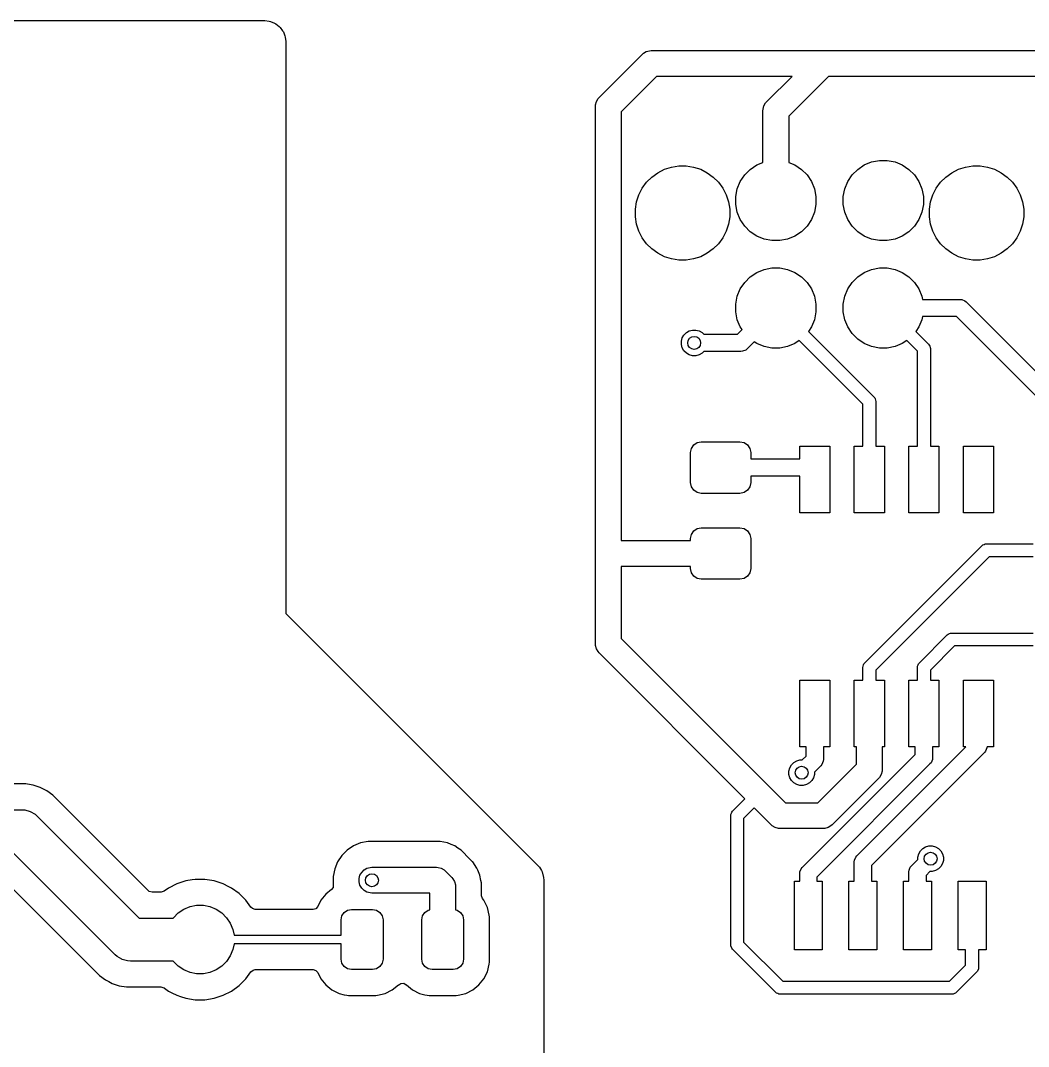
# Model space of a CAD drawing. Header units: inches. Extents: x 1.32 to 5.22, y -7.01 to -1.14.
# Drawn here: x 3.379 to 4.302, y -2.081 to -1.142 of the extents above; entities that cross this region are included whole.
import ezdxf

# ---------------------------------------------------------------- set-up
doc = ezdxf.new("R2010")
doc.units = ezdxf.units.IN
doc.header["$MEASUREMENT"] = 0
doc.layers.add('F.Cu', color=13, linetype='CONTINUOUS', true_color=0xc83434)

msp = doc.modelspace()

# ---------------------------------------------------------------- linework, layer by layer
at = {"layer": 'F.Cu', "linetype": 'CONTINUOUS'}
for p, q in [((2.44112, -1.14175), (3.60219, -1.14175)), ((3.60219, -1.14175), (3.60283, -1.14179)), ((3.60283, -1.14179), (3.60682, -1.14232)), ((3.60682, -1.14232), (3.60805, -1.14265)), ((3.60805, -1.14265), (3.61161, -1.14412)), ((3.61161, -1.14412), (3.61271, -1.14476)), ((3.61271, -1.14476), (3.61577, -1.14711)), ((3.61577, -1.14711), (3.61667, -1.14801)), ((3.61667, -1.14801), (3.61902, -1.15106)), ((3.61902, -1.15106), (3.61966, -1.15217)), ((3.61966, -1.15217), (3.62113, -1.15573)), ((3.62113, -1.15573), (3.62146, -1.15696)), ((3.62146, -1.15696), (3.62201, -1.1611)), ((3.62201, -1.1611), (3.62205, -1.16174)), ((3.62205, -1.16174), (3.62205, -1.68476)), ((3.90897, -1.21212), (3.94834, -1.17275)), ((3.94834, -1.17275), (3.9495, -1.17173)), ((3.9495, -1.17173), (3.95217, -1.17019)), ((3.95217, -1.17019), (3.95515, -1.16939)), ((3.95515, -1.16939), (3.95669, -1.16929)), ((3.95669, -1.16929), (4.11417, -1.16929)), ((4.11417, -1.16929), (4.38976, -1.16929)), ((3.96159, -1.19291), (3.92913, -1.22536)), ((4.08566, -1.19291), (3.96159, -1.19291)), ((4.06251, -1.21606), (4.08566, -1.19291)), ((4.11907, -1.19291), (4.08268, -1.2293)), ((4.38487, -1.19291), (4.11907, -1.19291)), ((3.90795, -1.21328), (3.90897, -1.21212)), ((3.90551, -1.22047), (3.90561, -1.21893)), ((3.90551, -1.63386), (3.90551, -1.22047)), ((3.90561, -1.21893), (3.90641, -1.21595)), ((3.90641, -1.21595), (3.90795, -1.21328)), ((4.05916, -1.22287), (4.05995, -1.21989)), ((4.05995, -1.21989), (4.0615, -1.21722)), ((4.0615, -1.21722), (4.06251, -1.21606)), ((3.92913, -1.22536), (3.92913, -1.61811)), ((4.05906, -1.22441), (4.05916, -1.22287)), ((4.05906, -1.27175), (4.05906, -1.22441)), ((4.08268, -1.2293), (4.08268, -1.27175)), ((3.96886, -1.27802), (3.97532, -1.27592)), ((3.97532, -1.27592), (3.98204, -1.27486)), ((3.98204, -1.27486), (3.98883, -1.27486)), ((3.98883, -1.27486), (3.99554, -1.27592)), ((3.99554, -1.27592), (4.00201, -1.27802)), ((4.04745, -1.27809), (4.05347, -1.27407)), ((4.05347, -1.27407), (4.05906, -1.27175)), ((4.08268, -1.27175), (4.08827, -1.27407)), ((4.08827, -1.27407), (4.09428, -1.27809)), ((4.14588, -1.27809), (4.15189, -1.27407)), ((4.15189, -1.27407), (4.15858, -1.2713)), ((4.15858, -1.2713), (4.16567, -1.26989)), ((4.16567, -1.26989), (4.17291, -1.26989)), ((4.17291, -1.26989), (4.18001, -1.2713)), ((4.18001, -1.2713), (4.18669, -1.27407)), ((4.18669, -1.27407), (4.19271, -1.27809)), ((4.23815, -1.27802), (4.24461, -1.27592)), ((4.24461, -1.27592), (4.25133, -1.27486)), ((4.25133, -1.27486), (4.25812, -1.27486)), ((4.25812, -1.27486), (4.26483, -1.27592)), ((4.26483, -1.27592), (4.2713, -1.27802)), ((3.9525, -1.28991), (3.95731, -1.2851)), ((3.95731, -1.2851), (3.96281, -1.28111)), ((3.96281, -1.28111), (3.96886, -1.27802)), ((4.00201, -1.27802), (4.00806, -1.28111)), ((4.00806, -1.28111), (4.01356, -1.2851)), ((4.01356, -1.2851), (4.01836, -1.28991)), ((4.03831, -1.28922), (4.04233, -1.2832)), ((4.04233, -1.2832), (4.04745, -1.27809)), ((4.09428, -1.27809), (4.0994, -1.2832)), ((4.0994, -1.2832), (4.10342, -1.28922)), ((4.13674, -1.28922), (4.14076, -1.2832)), ((4.14076, -1.2832), (4.14588, -1.27809)), ((4.19271, -1.27809), (4.19782, -1.2832)), ((4.19782, -1.2832), (4.20184, -1.28922)), ((4.22179, -1.28991), (4.2266, -1.2851)), ((4.2266, -1.2851), (4.2321, -1.28111)), ((4.2321, -1.28111), (4.23815, -1.27802)), ((4.2713, -1.27802), (4.27735, -1.28111)), ((4.27735, -1.28111), (4.28285, -1.2851)), ((4.28285, -1.2851), (4.28766, -1.28991)), ((3.94542, -1.30146), (3.94851, -1.29541)), ((3.94851, -1.29541), (3.9525, -1.28991)), ((4.01836, -1.28991), (4.02236, -1.29541)), ((4.02236, -1.29541), (4.02544, -1.30146)), ((4.03413, -1.303), (4.03555, -1.2959)), ((4.03555, -1.2959), (4.03831, -1.28922)), ((4.10342, -1.28922), (4.10619, -1.2959)), ((4.10619, -1.2959), (4.1076, -1.303)), ((4.13256, -1.303), (4.13397, -1.2959)), ((4.13397, -1.2959), (4.13674, -1.28922)), ((4.20184, -1.28922), (4.20461, -1.2959)), ((4.20461, -1.2959), (4.20602, -1.303)), ((4.21471, -1.30146), (4.2178, -1.29541)), ((4.2178, -1.29541), (4.22179, -1.28991)), ((4.28766, -1.28991), (4.29165, -1.29541)), ((4.29165, -1.29541), (4.29473, -1.30146)), ((3.94332, -1.30793), (3.94542, -1.30146)), ((4.02544, -1.30146), (4.02754, -1.30793)), ((4.03413, -1.31024), (4.03413, -1.303)), ((4.1076, -1.303), (4.1076, -1.31024)), ((4.13256, -1.31024), (4.13256, -1.303)), ((4.20602, -1.303), (4.20602, -1.31024)), ((4.21261, -1.30793), (4.21471, -1.30146)), ((4.29473, -1.30146), (4.29683, -1.30793)), ((3.94226, -1.31464), (3.94332, -1.30793)), ((3.94226, -1.32143), (3.94226, -1.31464)), ((4.02754, -1.30793), (4.02861, -1.31464)), ((4.02861, -1.31464), (4.02861, -1.32143)), ((4.03555, -1.31733), (4.03413, -1.31024)), ((4.1076, -1.31024), (4.10619, -1.31733)), ((4.13397, -1.31733), (4.13256, -1.31024)), ((4.20602, -1.31024), (4.20461, -1.31733)), ((4.21155, -1.31464), (4.21261, -1.30793)), ((4.21155, -1.32143), (4.21155, -1.31464)), ((4.29683, -1.30793), (4.2979, -1.31464)), ((4.2979, -1.31464), (4.2979, -1.32143)), ((3.94332, -1.32815), (3.94226, -1.32143)), ((4.02861, -1.32143), (4.02754, -1.32815)), ((4.03831, -1.32402), (4.03555, -1.31733)), ((4.04233, -1.33003), (4.03831, -1.32402)), ((4.10342, -1.32402), (4.0994, -1.33003)), ((4.10619, -1.31733), (4.10342, -1.32402)), ((4.13674, -1.32402), (4.13397, -1.31733)), ((4.14076, -1.33003), (4.13674, -1.32402)), ((4.20184, -1.32402), (4.19782, -1.33003)), ((4.20461, -1.31733), (4.20184, -1.32402)), ((4.21261, -1.32815), (4.21155, -1.32143)), ((4.2979, -1.32143), (4.29683, -1.32815)), ((3.94542, -1.33461), (3.94332, -1.32815)), ((4.02754, -1.32815), (4.02544, -1.33461)), ((4.04745, -1.33515), (4.04233, -1.33003)), ((4.0994, -1.33003), (4.09428, -1.33515)), ((4.14588, -1.33515), (4.14076, -1.33003)), ((4.19782, -1.33003), (4.19271, -1.33515)), ((4.21471, -1.33461), (4.21261, -1.32815)), ((4.29683, -1.32815), (4.29473, -1.33461)), ((3.94851, -1.34066), (3.94542, -1.33461)), ((3.9525, -1.34616), (3.94851, -1.34066)), ((4.02236, -1.34066), (4.01836, -1.34616)), ((4.02544, -1.33461), (4.02236, -1.34066)), ((4.05347, -1.33917), (4.04745, -1.33515)), ((4.06015, -1.34194), (4.05347, -1.33917)), ((4.06725, -1.34335), (4.06015, -1.34194)), ((4.07448, -1.34335), (4.06725, -1.34335)), ((4.08158, -1.34194), (4.07448, -1.34335)), ((4.08827, -1.33917), (4.08158, -1.34194)), ((4.09428, -1.33515), (4.08827, -1.33917)), ((4.15189, -1.33917), (4.14588, -1.33515)), ((4.15858, -1.34194), (4.15189, -1.33917)), ((4.16567, -1.34335), (4.15858, -1.34194)), ((4.17291, -1.34335), (4.16567, -1.34335)), ((4.18001, -1.34194), (4.17291, -1.34335)), ((4.18669, -1.33917), (4.18001, -1.34194)), ((4.19271, -1.33515), (4.18669, -1.33917)), ((4.2178, -1.34066), (4.21471, -1.33461)), ((4.22179, -1.34616), (4.2178, -1.34066)), ((4.29165, -1.34066), (4.28766, -1.34616)), ((4.29473, -1.33461), (4.29165, -1.34066)), ((3.95731, -1.35097), (3.9525, -1.34616)), ((3.96281, -1.35496), (3.95731, -1.35097)), ((4.01356, -1.35097), (4.00806, -1.35496)), ((4.01836, -1.34616), (4.01356, -1.35097)), ((4.2266, -1.35097), (4.22179, -1.34616)), ((4.2321, -1.35496), (4.2266, -1.35097)), ((4.28285, -1.35097), (4.27735, -1.35496)), ((4.28766, -1.34616), (4.28285, -1.35097)), ((3.96886, -1.35805), (3.96281, -1.35496)), ((3.97532, -1.36015), (3.96886, -1.35805)), ((3.98204, -1.36121), (3.97532, -1.36015)), ((3.98883, -1.36121), (3.98204, -1.36121)), ((3.99554, -1.36015), (3.98883, -1.36121)), ((4.00201, -1.35805), (3.99554, -1.36015)), ((4.00806, -1.35496), (4.00201, -1.35805)), ((4.23815, -1.35805), (4.2321, -1.35496)), ((4.24461, -1.36015), (4.23815, -1.35805)), ((4.25133, -1.36121), (4.24461, -1.36015)), ((4.25812, -1.36121), (4.25133, -1.36121)), ((4.26483, -1.36015), (4.25812, -1.36121)), ((4.2713, -1.35805), (4.26483, -1.36015)), ((4.27735, -1.35496), (4.2713, -1.35805)), ((4.05347, -1.37249), (4.06015, -1.36972)), ((4.06015, -1.36972), (4.06725, -1.36831)), ((4.06725, -1.36831), (4.07448, -1.36831)), ((4.07448, -1.36831), (4.08158, -1.36972)), ((4.08158, -1.36972), (4.08827, -1.37249)), ((4.15189, -1.37249), (4.15858, -1.36972)), ((4.15858, -1.36972), (4.16567, -1.36831)), ((4.16567, -1.36831), (4.17291, -1.36831)), ((4.17291, -1.36831), (4.18001, -1.36972)), ((4.18001, -1.36972), (4.18669, -1.37249)), ((4.04233, -1.38163), (4.04745, -1.37651)), ((4.04745, -1.37651), (4.05347, -1.37249)), ((4.08827, -1.37249), (4.09428, -1.37651)), ((4.09428, -1.37651), (4.0994, -1.38163)), ((4.14076, -1.38163), (4.14588, -1.37651)), ((4.14588, -1.37651), (4.15189, -1.37249)), ((4.18669, -1.37249), (4.19271, -1.37651)), ((4.19271, -1.37651), (4.19782, -1.38163)), ((4.03555, -1.39433), (4.03831, -1.38764)), ((4.03831, -1.38764), (4.04233, -1.38163)), ((4.0994, -1.38163), (4.10342, -1.38764)), ((4.10342, -1.38764), (4.10619, -1.39433)), ((4.13397, -1.39433), (4.13674, -1.38764)), ((4.13674, -1.38764), (4.14076, -1.38163)), ((4.19782, -1.38163), (4.20184, -1.38764)), ((4.20184, -1.38764), (4.20461, -1.39433)), ((4.03413, -1.40143), (4.03555, -1.39433)), ((4.10619, -1.39433), (4.1076, -1.40143)), ((4.13256, -1.40143), (4.13397, -1.39433)), ((4.20461, -1.39433), (4.20518, -1.39717)), ((4.20518, -1.39717), (4.23969, -1.39717)), ((4.23969, -1.39717), (4.24123, -1.39732)), ((4.24123, -1.39732), (4.24406, -1.3985)), ((4.24406, -1.3985), (4.24526, -1.39948)), ((4.24526, -1.39948), (4.33397, -1.48819)), ((4.03413, -1.40866), (4.03413, -1.40143)), ((4.03555, -1.41576), (4.03413, -1.40866)), ((4.1076, -1.40866), (4.10619, -1.41576)), ((4.1076, -1.40143), (4.1076, -1.40866)), ((4.13256, -1.40866), (4.13256, -1.40143)), ((4.13397, -1.41576), (4.13256, -1.40866)), ((4.03831, -1.42244), (4.03555, -1.41576)), ((4.10619, -1.41576), (4.10342, -1.42244)), ((4.13674, -1.42244), (4.13397, -1.41576)), ((4.20461, -1.41576), (4.20184, -1.42244)), ((4.20518, -1.41292), (4.20461, -1.41576)), ((4.23643, -1.41292), (4.20518, -1.41292)), ((4.32514, -1.50163), (4.23643, -1.41292)), ((3.98669, -1.42982), (3.98887, -1.42764)), ((3.98887, -1.42764), (3.99154, -1.4261)), ((3.99154, -1.4261), (3.99452, -1.4253)), ((3.99452, -1.4253), (3.9976, -1.4253)), ((3.9976, -1.4253), (4.00058, -1.4261)), ((4.00058, -1.4261), (4.00325, -1.42764)), ((4.00325, -1.42764), (4.00475, -1.42913)), ((4.03564, -1.42913), (4.03992, -1.42485)), ((4.03992, -1.42485), (4.03831, -1.42244)), ((4.10342, -1.42244), (4.10069, -1.42652)), ((4.10069, -1.42652), (4.16067, -1.4865)), ((4.14076, -1.42846), (4.13674, -1.42244)), ((4.20184, -1.42244), (4.19912, -1.42652)), ((4.19912, -1.42652), (4.21067, -1.43807)), ((3.98435, -1.43547), (3.98515, -1.43249)), ((3.98435, -1.43855), (3.98435, -1.43547)), ((3.98515, -1.43249), (3.98669, -1.42982)), ((4.00475, -1.42913), (4.03564, -1.42913)), ((4.05106, -1.43599), (4.04447, -1.44258)), ((4.05347, -1.43759), (4.05106, -1.43599)), ((4.06015, -1.44036), (4.05347, -1.43759)), ((4.08827, -1.43759), (4.08158, -1.44036)), ((4.09234, -1.43487), (4.08827, -1.43759)), ((4.15059, -1.49312), (4.09234, -1.43487)), ((4.14588, -1.43357), (4.14076, -1.42846)), ((4.15189, -1.43759), (4.14588, -1.43357)), ((4.15858, -1.44036), (4.15189, -1.43759)), ((4.18669, -1.43759), (4.18001, -1.44036)), ((4.19077, -1.43487), (4.18669, -1.43759)), ((4.20059, -1.44469), (4.19077, -1.43487)), ((3.98515, -1.44153), (3.98435, -1.43855)), ((3.98669, -1.4442), (3.98515, -1.44153)), ((3.98887, -1.44638), (3.98669, -1.4442)), ((3.99154, -1.44792), (3.98887, -1.44638)), ((4.00325, -1.44638), (4.00058, -1.44792)), ((4.00475, -1.44488), (4.00325, -1.44638)), ((4.0389, -1.44488), (4.00475, -1.44488)), ((4.04044, -1.44473), (4.0389, -1.44488)), ((4.04328, -1.44355), (4.04044, -1.44473)), ((4.04447, -1.44258), (4.04328, -1.44355)), ((4.06725, -1.44178), (4.06015, -1.44036)), ((4.07448, -1.44178), (4.06725, -1.44178)), ((4.08158, -1.44036), (4.07448, -1.44178)), ((4.16567, -1.44178), (4.15858, -1.44036)), ((4.17291, -1.44178), (4.16567, -1.44178)), ((4.18001, -1.44036), (4.17291, -1.44178)), ((4.20059, -1.5315), (4.20059, -1.44469)), ((4.21067, -1.43807), (4.21141, -1.43897)), ((4.21141, -1.43897), (4.2119, -1.44015)), ((4.2119, -1.44015), (4.21229, -1.4411)), ((4.21229, -1.4411), (4.2124, -1.44225)), ((4.2124, -1.44225), (4.2124, -1.5315)), ((3.99452, -1.44872), (3.99154, -1.44792)), ((3.9976, -1.44872), (3.99452, -1.44872)), ((4.00058, -1.44792), (3.9976, -1.44872)), ((4.15059, -1.5315), (4.15059, -1.49312)), ((4.16067, -1.4865), (4.16141, -1.48739)), ((4.16141, -1.48739), (4.16174, -1.48819)), ((4.16174, -1.48819), (4.16229, -1.48952)), ((4.16229, -1.48952), (4.1624, -1.49067)), ((4.1624, -1.49067), (4.1624, -1.5315)), ((3.99347, -1.53363), (3.9956, -1.53044)), ((3.9956, -1.53044), (3.99879, -1.52831)), ((3.99879, -1.52831), (4.00256, -1.52756)), ((4.00256, -1.52756), (4.03799, -1.52756)), ((4.03799, -1.52756), (4.04176, -1.52831)), ((4.04176, -1.52831), (4.04495, -1.53044)), ((4.04495, -1.53044), (4.04709, -1.53363)), ((4.09272, -1.54331), (4.09272, -1.5315)), ((4.09272, -1.5315), (4.12028, -1.5315)), ((4.12028, -1.5315), (4.12028, -1.59252)), ((4.14272, -1.59252), (4.14272, -1.5315)), ((4.14272, -1.5315), (4.15059, -1.5315)), ((4.1624, -1.5315), (4.17028, -1.5315)), ((4.17028, -1.5315), (4.17028, -1.59252)), ((4.19272, -1.59252), (4.19272, -1.5315)), ((4.19272, -1.5315), (4.20059, -1.5315)), ((4.2124, -1.5315), (4.22028, -1.5315)), ((4.22028, -1.5315), (4.22028, -1.59252)), ((4.24272, -1.59252), (4.24272, -1.5315)), ((4.24272, -1.5315), (4.27028, -1.5315)), ((4.27028, -1.5315), (4.27028, -1.59252)), ((3.99272, -1.5374), (3.99347, -1.53363)), ((3.99272, -1.56496), (3.99272, -1.5374)), ((4.04709, -1.53363), (4.04783, -1.5374)), ((4.04783, -1.5374), (4.04783, -1.54331)), ((4.04783, -1.54331), (4.09272, -1.54331)), ((4.09272, -1.55906), (4.04783, -1.55906)), ((4.04783, -1.55906), (4.04783, -1.56496)), ((4.09272, -1.59252), (4.09272, -1.55906)), ((3.99347, -1.56873), (3.99272, -1.56496)), ((3.9956, -1.57192), (3.99347, -1.56873)), ((4.04709, -1.56873), (4.04495, -1.57192)), ((4.04783, -1.56496), (4.04709, -1.56873)), ((3.99879, -1.57405), (3.9956, -1.57192)), ((4.00256, -1.5748), (3.99879, -1.57405)), ((4.03799, -1.5748), (4.00256, -1.5748)), ((4.04176, -1.57405), (4.03799, -1.5748)), ((4.04495, -1.57192), (4.04176, -1.57405)), ((4.12028, -1.59252), (4.09272, -1.59252)), ((4.17028, -1.59252), (4.14272, -1.59252)), ((4.22028, -1.59252), (4.19272, -1.59252)), ((4.27028, -1.59252), (4.24272, -1.59252)), ((3.99879, -1.60705), (4.00256, -1.6063)), ((4.00256, -1.6063), (4.03799, -1.6063)), ((4.03799, -1.6063), (4.04176, -1.60705)), ((3.99272, -1.61614), (3.99347, -1.61238)), ((3.99272, -1.61811), (3.99272, -1.61614)), ((3.99347, -1.61238), (3.9956, -1.60918)), ((3.9956, -1.60918), (3.99879, -1.60705)), ((4.04176, -1.60705), (4.04495, -1.60918)), ((4.04495, -1.60918), (4.04709, -1.61238)), ((4.04709, -1.61238), (4.04783, -1.61614)), ((4.04783, -1.61614), (4.04783, -1.6437)), ((3.92913, -1.61811), (3.99272, -1.61811)), ((4.15232, -1.73008), (4.2596, -1.62279)), ((4.2596, -1.62279), (4.2605, -1.62206)), ((4.2605, -1.62206), (4.26175, -1.62154)), ((4.26175, -1.62154), (4.26263, -1.62118)), ((4.26263, -1.62118), (4.26378, -1.62106)), ((4.26378, -1.62106), (4.30669, -1.62106)), ((3.90551, -1.7126), (3.90551, -1.63386)), ((4.26623, -1.63287), (4.1624, -1.7367)), ((4.30669, -1.63287), (4.26623, -1.63287)), ((3.99272, -1.64173), (3.92913, -1.64173)), ((3.92913, -1.64173), (3.92913, -1.70771)), ((3.99272, -1.6437), (3.99272, -1.64173)), ((3.99347, -1.64747), (3.99272, -1.6437)), ((4.04783, -1.6437), (4.04709, -1.64747)), ((3.9956, -1.65066), (3.99347, -1.64747)), ((3.99879, -1.65279), (3.9956, -1.65066)), ((4.00256, -1.65354), (3.99879, -1.65279)), ((4.03799, -1.65354), (4.00256, -1.65354)), ((4.04176, -1.65279), (4.03799, -1.65354)), ((4.04495, -1.65066), (4.04176, -1.65279)), ((4.04709, -1.64747), (4.04495, -1.65066)), ((3.62205, -1.68476), (3.8525, -1.91521)), ((3.92913, -1.70771), (4.06347, -1.84204)), ((4.20232, -1.73008), (4.22791, -1.70449)), ((4.22791, -1.70449), (4.22881, -1.70375)), ((4.22881, -1.70375), (4.23007, -1.70323)), ((4.23007, -1.70323), (4.23093, -1.70287)), ((4.23093, -1.70287), (4.23209, -1.70276)), ((4.23209, -1.70276), (4.30669, -1.70276)), ((3.90561, -1.71414), (3.90551, -1.7126)), ((3.90641, -1.71712), (3.90561, -1.71414)), ((3.90795, -1.71979), (3.90641, -1.71712)), ((4.23453, -1.71457), (4.2124, -1.7367)), ((4.30669, -1.71457), (4.23453, -1.71457)), ((3.90897, -1.72095), (3.90795, -1.71979)), ((4.04259, -1.85457), (3.90897, -1.72095)), ((4.15059, -1.73425), (4.1507, -1.7331)), ((4.15059, -1.74606), (4.15059, -1.73425)), ((4.1507, -1.7331), (4.15125, -1.73179)), ((4.15125, -1.73179), (4.15159, -1.73097)), ((4.15159, -1.73097), (4.15232, -1.73008)), ((4.1624, -1.7367), (4.1624, -1.74606)), ((4.20059, -1.73425), (4.2007, -1.7331)), ((4.20059, -1.74606), (4.20059, -1.73425)), ((4.2007, -1.7331), (4.20125, -1.73179)), ((4.20125, -1.73179), (4.20159, -1.73097)), ((4.20159, -1.73097), (4.20232, -1.73008)), ((4.2124, -1.7367), (4.2124, -1.74606)), ((4.09272, -1.80709), (4.09272, -1.74606)), ((4.09272, -1.74606), (4.12028, -1.74606)), ((4.12028, -1.74606), (4.12028, -1.80709)), ((4.14272, -1.80709), (4.14272, -1.74606)), ((4.14272, -1.74606), (4.15059, -1.74606)), ((4.1624, -1.74606), (4.17028, -1.74606)), ((4.17028, -1.74606), (4.17028, -1.80709)), ((4.19272, -1.80709), (4.19272, -1.74606)), ((4.19272, -1.74606), (4.20059, -1.74606)), ((4.2124, -1.74606), (4.22028, -1.74606)), ((4.22028, -1.74606), (4.22028, -1.80709)), ((4.24272, -1.80709), (4.24272, -1.74606)), ((4.24272, -1.74606), (4.27028, -1.74606)), ((4.27028, -1.74606), (4.27028, -1.80709)), ((4.09862, -1.80709), (4.09272, -1.80709)), ((4.09862, -1.81544), (4.09862, -1.80709)), ((4.12028, -1.80709), (4.11437, -1.80709)), ((4.11437, -1.80709), (4.11437, -1.8187)), ((4.14469, -1.80709), (4.14272, -1.80709)), ((4.14469, -1.82286), (4.14469, -1.80709)), ((4.14502, -1.90683), (4.24477, -1.80709)), ((4.26206, -1.81206), (4.15846, -1.91566)), ((4.17028, -1.80709), (4.16831, -1.80709)), ((4.16831, -1.80709), (4.16831, -1.82776)), ((4.19862, -1.80709), (4.19272, -1.80709)), ((4.19862, -1.81386), (4.19862, -1.80709)), ((4.22028, -1.80709), (4.21437, -1.80709)), ((4.21437, -1.80709), (4.21437, -1.81713)), ((4.24477, -1.80709), (4.24272, -1.80709)), ((4.26304, -1.81087), (4.26206, -1.81206)), ((4.26422, -1.80803), (4.26304, -1.81087)), ((4.26304, -1.81087), (4.26304, -1.81087)), ((4.26431, -1.80709), (4.26422, -1.80803)), ((4.27028, -1.80709), (4.26431, -1.80709)), ((4.08512, -1.82352), (4.0873, -1.82134)), ((4.0873, -1.82134), (4.08997, -1.8198)), ((4.08997, -1.8198), (4.09295, -1.819)), ((4.09295, -1.819), (4.09506, -1.819)), ((4.09502, -1.91746), (4.19862, -1.81386)), ((4.09506, -1.819), (4.09862, -1.81544)), ((4.21206, -1.82269), (4.10846, -1.92629)), ((4.10928, -1.85827), (4.14469, -1.82286)), ((4.11422, -1.82024), (4.11304, -1.82308)), ((4.11437, -1.8187), (4.11422, -1.82024)), ((4.21304, -1.8215), (4.21206, -1.82269)), ((4.21422, -1.81866), (4.21304, -1.8215)), ((4.21304, -1.8215), (4.21304, -1.8215)), ((4.21437, -1.81713), (4.21422, -1.81866)), ((4.08278, -1.82917), (4.08358, -1.82619)), ((4.08278, -1.83225), (4.08278, -1.82917)), ((4.08358, -1.83523), (4.08278, -1.83225)), ((4.08358, -1.82619), (4.08512, -1.82352)), ((4.1062, -1.83225), (4.1054, -1.83523)), ((4.11206, -1.82427), (4.1062, -1.83013)), ((4.1062, -1.83013), (4.1062, -1.83225)), ((4.11304, -1.82308), (4.11206, -1.82427)), ((4.16741, -1.83228), (4.16587, -1.83495)), ((4.16821, -1.8293), (4.16741, -1.83228)), ((4.16831, -1.82776), (4.16821, -1.8293)), ((3.38372, -1.84093), (3.29565, -1.84093)), ((3.38529, -1.84117), (3.38372, -1.84093)), ((3.38372, -1.84093), (3.38372, -1.84093)), ((3.39046, -1.84199), (3.38529, -1.84117)), ((4.08512, -1.8379), (4.08358, -1.83523)), ((4.0873, -1.84008), (4.08512, -1.8379)), ((4.08997, -1.84162), (4.0873, -1.84008)), ((4.09295, -1.84242), (4.08997, -1.84162)), ((4.09901, -1.84162), (4.09603, -1.84242)), ((4.10168, -1.84008), (4.09901, -1.84162)), ((4.10386, -1.8379), (4.10168, -1.84008)), ((4.1054, -1.83523), (4.10386, -1.8379)), ((4.16485, -1.83611), (4.12252, -1.87843)), ((4.16587, -1.83495), (4.16485, -1.83611)), ((3.39695, -1.8441), (3.39046, -1.84199)), ((3.39046, -1.84199), (3.39046, -1.84199)), ((3.39046, -1.84199), (3.39046, -1.84199)), ((3.40302, -1.8472), (3.39695, -1.8441)), ((3.40854, -1.8512), (3.40302, -1.8472)), ((4.06347, -1.84204), (4.0797, -1.85827)), ((4.09603, -1.84242), (4.09295, -1.84242)), ((3.49604, -1.93871), (3.40854, -1.8512)), ((3.40854, -1.8512), (3.40854, -1.8512)), ((4.03126, -1.8659), (4.04259, -1.85457)), ((4.0797, -1.85827), (4.10928, -1.85827)), ((3.26713, -1.86457), (3.38031, -1.86457)), ((3.38031, -1.86457), (3.38288, -1.86474)), ((3.38288, -1.86474), (3.38288, -1.86474)), ((3.38288, -1.86474), (3.38785, -1.86607)), ((3.38785, -1.86607), (3.3923, -1.86863)), ((3.3923, -1.86863), (3.3923, -1.86864)), ((3.3923, -1.86864), (3.39423, -1.87033)), ((4.02953, -1.87008), (4.02964, -1.86893)), ((4.02964, -1.86893), (4.03009, -1.86785)), ((4.03009, -1.86785), (4.03052, -1.8668)), ((4.03052, -1.8668), (4.03126, -1.8659)), ((4.05094, -1.86292), (4.04134, -1.87252)), ((4.06645, -1.87843), (4.05094, -1.86292)), ((3.39423, -1.87033), (3.48768, -1.96378)), ((4.02953, -1.98819), (4.02953, -1.87008)), ((4.04134, -1.87252), (4.04134, -1.98574)), ((4.06761, -1.87945), (4.06645, -1.87843)), ((4.12252, -1.87843), (4.12136, -1.87945)), ((4.07028, -1.88099), (4.06761, -1.87945)), ((4.07326, -1.88179), (4.07028, -1.88099)), ((4.0748, -1.88189), (4.07326, -1.88179)), ((4.11417, -1.88189), (4.0748, -1.88189)), ((4.11571, -1.88179), (4.11417, -1.88189)), ((4.11869, -1.88099), (4.11571, -1.88179)), ((4.12136, -1.87945), (4.11869, -1.88099)), ((3.68399, -1.89772), (3.67819, -1.9016)), ((3.69045, -1.89504), (3.68399, -1.89772)), ((3.68399, -1.89772), (3.68399, -1.89772)), ((3.6973, -1.89368), (3.69045, -1.89504)), ((3.69045, -1.89504), (3.69045, -1.89504)), ((3.70428, -1.89368), (3.6973, -1.89368)), ((3.6973, -1.89368), (3.6973, -1.89368)), ((3.76333, -1.89368), (3.70428, -1.89368)), ((3.77018, -1.89504), (3.76333, -1.89368)), ((3.76333, -1.89368), (3.76333, -1.89368)), ((3.76333, -1.89368), (3.76333, -1.89368)), ((3.77341, -1.89638), (3.77018, -1.89504)), ((3.77018, -1.89504), (3.77018, -1.89504)), ((3.77664, -1.89772), (3.77341, -1.89638)), ((3.77341, -1.89638), (3.77341, -1.89638)), ((3.77949, -1.89963), (3.77664, -1.89772)), ((3.77664, -1.89772), (3.77664, -1.89772)), ((4.20808, -1.89854), (4.21106, -1.89774)), ((4.21106, -1.89774), (4.21414, -1.89774)), ((4.21414, -1.89774), (4.21712, -1.89854)), ((3.46561, -1.99738), (3.37216, -1.90394)), ((3.67325, -1.90653), (3.66937, -1.91234)), ((3.67819, -1.9016), (3.67325, -1.90653)), ((3.67325, -1.90653), (3.67325, -1.90653)), ((3.67819, -1.9016), (3.67819, -1.9016)), ((3.78244, -1.9016), (3.77949, -1.89963)), ((3.79056, -1.90971), (3.78244, -1.9016)), ((4.14404, -1.90803), (4.14502, -1.90683)), ((4.20089, -1.90791), (4.20169, -1.90493)), ((4.20169, -1.90493), (4.20323, -1.90226)), ((4.20323, -1.90226), (4.20541, -1.90008)), ((4.20541, -1.90008), (4.20808, -1.89854)), ((4.21712, -1.89854), (4.21979, -1.90008)), ((4.21979, -1.90008), (4.22197, -1.90226)), ((4.22197, -1.90226), (4.22351, -1.90493)), ((4.22351, -1.90493), (4.22431, -1.90791)), ((3.66937, -1.91234), (3.6667, -1.91879)), ((3.66937, -1.91234), (3.66937, -1.91234)), ((3.79276, -1.91191), (3.79056, -1.90971)), ((3.79056, -1.90971), (3.79056, -1.90971)), ((3.79319, -1.91234), (3.79276, -1.91191)), ((3.79707, -1.91815), (3.79319, -1.91234)), ((3.8525, -1.91521), (3.8542, -1.91715)), ((4.14272, -1.9124), (4.14287, -1.91087)), ((4.14272, -1.92992), (4.14272, -1.9124)), ((4.14287, -1.91087), (4.14404, -1.90803)), ((4.15846, -1.91566), (4.15846, -1.92992)), ((4.19404, -1.91708), (4.19502, -1.91589)), ((4.19502, -1.91589), (4.20089, -1.91002)), ((4.20089, -1.91002), (4.20089, -1.90791)), ((4.22197, -1.91664), (4.21979, -1.91882)), ((4.22351, -1.91397), (4.22197, -1.91664)), ((4.22431, -1.91099), (4.22351, -1.91397)), ((4.22431, -1.90791), (4.22431, -1.91099)), ((3.6667, -1.91879), (3.66533, -1.92564)), ((3.66533, -1.92564), (3.66533, -1.93263)), ((3.6667, -1.91879), (3.6667, -1.91879)), ((3.68908, -1.92759), (3.68988, -1.92461)), ((3.68988, -1.92461), (3.69142, -1.92194)), ((3.69142, -1.92194), (3.6936, -1.91976)), ((3.6936, -1.91976), (3.69627, -1.91822)), ((3.69627, -1.91822), (3.69925, -1.91742)), ((3.69925, -1.91742), (3.70079, -1.91732)), ((3.70079, -1.91732), (3.75984, -1.91732)), ((3.75984, -1.91732), (3.76138, -1.91742)), ((3.76138, -1.91742), (3.76436, -1.91822)), ((3.76436, -1.91822), (3.76703, -1.91976)), ((3.76703, -1.91976), (3.76819, -1.92078)), ((3.76819, -1.92078), (3.774, -1.92659)), ((3.79775, -1.91979), (3.79707, -1.91815)), ((3.79707, -1.91815), (3.79707, -1.91815)), ((3.79974, -1.9246), (3.79775, -1.91979)), ((3.79775, -1.91979), (3.79775, -1.91979)), ((3.80072, -1.92954), (3.79974, -1.9246)), ((3.8542, -1.91715), (3.8542, -1.91715)), ((3.8542, -1.91715), (3.85605, -1.92036)), ((3.85605, -1.92036), (3.85677, -1.9216)), ((3.85677, -1.9216), (3.8581, -1.92656)), ((4.09272, -1.92303), (4.09287, -1.9215)), ((4.09272, -1.92992), (4.09272, -1.92303)), ((4.09287, -1.9215), (4.09404, -1.91866)), ((4.09404, -1.91866), (4.09502, -1.91746)), ((4.10846, -1.92629), (4.10846, -1.92992)), ((4.19272, -1.92146), (4.19287, -1.91992)), ((4.19272, -1.92992), (4.19272, -1.92146)), ((4.19287, -1.91992), (4.19404, -1.91708)), ((4.21202, -1.92116), (4.20846, -1.92472)), ((4.20846, -1.92472), (4.20846, -1.92992)), ((4.21414, -1.92116), (4.21202, -1.92116)), ((4.21712, -1.92036), (4.21414, -1.92116)), ((4.21979, -1.91882), (4.21712, -1.92036)), ((3.3638, -1.92901), (3.4513, -2.01651)), ((3.52214, -1.93237), (3.51441, -1.93631)), ((3.5304, -1.92968), (3.52214, -1.93237)), ((3.52214, -1.93237), (3.52214, -1.93237)), ((3.53611, -1.92878), (3.5304, -1.92968)), ((3.53897, -1.92833), (3.53611, -1.92878)), ((3.54765, -1.92833), (3.53897, -1.92833)), ((3.55193, -1.92901), (3.54765, -1.92833)), ((3.55622, -1.92968), (3.55193, -1.92901)), ((3.56447, -1.93237), (3.55622, -1.92968)), ((3.56973, -1.93504), (3.56447, -1.93237)), ((3.56447, -1.93237), (3.56447, -1.93237)), ((3.57221, -1.93631), (3.56973, -1.93504)), ((3.66541, -1.93301), (3.66517, -1.93575)), ((3.66533, -1.93263), (3.66541, -1.93301)), ((3.68908, -1.93068), (3.68908, -1.92759)), ((3.68988, -1.93365), (3.68908, -1.93068)), ((3.69142, -1.93632), (3.68988, -1.93365)), ((3.774, -1.92659), (3.77502, -1.92775)), ((3.77502, -1.92775), (3.77656, -1.93042)), ((3.77656, -1.93042), (3.77736, -1.9334)), ((3.77736, -1.9334), (3.77736, -1.9334)), ((3.77736, -1.9334), (3.77746, -1.93494)), ((3.77746, -1.93494), (3.77746, -1.95635)), ((3.8011, -1.93145), (3.80072, -1.92954)), ((3.8011, -1.9429), (3.8011, -1.93145)), ((3.8011, -1.93145), (3.8011, -1.93145)), ((3.8581, -1.92656), (3.8581, -1.92657)), ((3.8581, -1.92657), (3.85827, -1.92913)), ((3.85827, -1.92913), (3.85827, -2.10336)), ((4.0878, -1.99291), (4.0878, -1.92992)), ((4.0878, -1.92992), (4.09272, -1.92992)), ((4.10846, -1.92992), (4.11339, -1.92992)), ((4.11339, -1.92992), (4.11339, -1.99291)), ((4.1378, -1.99291), (4.1378, -1.92992)), ((4.1378, -1.92992), (4.14272, -1.92992)), ((4.15846, -1.92992), (4.16339, -1.92992)), ((4.16339, -1.92992), (4.16339, -1.99291)), ((4.1878, -1.99291), (4.1878, -1.92992)), ((4.1878, -1.92992), (4.19272, -1.92992)), ((4.20846, -1.92992), (4.21339, -1.92992)), ((4.21339, -1.92992), (4.21339, -1.99291)), ((4.2378, -1.99291), (4.2378, -1.92992)), ((4.2378, -1.92992), (4.26339, -1.92992)), ((4.26339, -1.92992), (4.26339, -1.99291)), ((3.49686, -1.93936), (3.49604, -1.93871)), ((3.4995, -1.94014), (3.49686, -1.93936)), ((3.50755, -1.94014), (3.4995, -1.94014)), ((3.50783, -1.94013), (3.50755, -1.94014)), ((3.51042, -1.93921), (3.50783, -1.94013)), ((3.51441, -1.93631), (3.51042, -1.93921)), ((3.57923, -1.94141), (3.57221, -1.93631)), ((3.57221, -1.93631), (3.57221, -1.93631)), ((3.57221, -1.93631), (3.57221, -1.93631)), ((3.58536, -1.94754), (3.57923, -1.94141)), ((3.57923, -1.94141), (3.57923, -1.94141)), ((3.57923, -1.94141), (3.57923, -1.94141)), ((3.65859, -1.94186), (3.65406, -1.9475)), ((3.66368, -1.93777), (3.65859, -1.94186)), ((3.65859, -1.94186), (3.65859, -1.94186)), ((3.66517, -1.93575), (3.66368, -1.93777)), ((3.6936, -1.9385), (3.69142, -1.93632)), ((3.69627, -1.94005), (3.6936, -1.9385)), ((3.69925, -1.94084), (3.69627, -1.94005)), ((3.70079, -1.94094), (3.69925, -1.94084)), ((3.75384, -1.94094), (3.70079, -1.94094)), ((3.75384, -1.95635), (3.75384, -1.94094)), ((3.80113, -1.94341), (3.8011, -1.9429)), ((3.80218, -1.94596), (3.80113, -1.94341)), ((3.52846, -1.95569), (3.53416, -1.95332)), ((3.53416, -1.95332), (3.54022, -1.95212)), ((3.54022, -1.95212), (3.54639, -1.95212)), ((3.54639, -1.95212), (3.55245, -1.95332)), ((3.55245, -1.95332), (3.55815, -1.95569)), ((3.58996, -1.95387), (3.58536, -1.94754)), ((3.59127, -1.95511), (3.58996, -1.95387)), ((3.65125, -1.95317), (3.64938, -1.95519)), ((3.65406, -1.9475), (3.65125, -1.95317)), ((3.80342, -1.9475), (3.80218, -1.94596)), ((3.80663, -1.95397), (3.80342, -1.9475)), ((3.80342, -1.9475), (3.80342, -1.9475)), ((3.80837, -1.96099), (3.80663, -1.95397)), ((3.48768, -1.96378), (3.51876, -1.96378)), ((3.51876, -1.96378), (3.51896, -1.96348)), ((3.51896, -1.96348), (3.52333, -1.95912)), ((3.52333, -1.95912), (3.52846, -1.95569)), ((3.55815, -1.95569), (3.56329, -1.95912)), ((3.56329, -1.95912), (3.56765, -1.96348)), ((3.56765, -1.96348), (3.57108, -1.96862)), ((3.59391, -1.95589), (3.59127, -1.95511)), ((3.64687, -1.95589), (3.59391, -1.95589)), ((3.64938, -1.95519), (3.64687, -1.95589)), ((3.67264, -1.9655), (3.67337, -1.96183)), ((3.67337, -1.96183), (3.67545, -1.95872)), ((3.67545, -1.95872), (3.67856, -1.95664)), ((3.67856, -1.95664), (3.68223, -1.95591)), ((3.68223, -1.95591), (3.70143, -1.95591)), ((3.70143, -1.95591), (3.7051, -1.95664)), ((3.7051, -1.95664), (3.70821, -1.95872)), ((3.70821, -1.95872), (3.71029, -1.96183)), ((3.71029, -1.96183), (3.71102, -1.9655)), ((3.74646, -1.9655), (3.74719, -1.96183)), ((3.74719, -1.96183), (3.74927, -1.95872)), ((3.74927, -1.95872), (3.75238, -1.95664)), ((3.75238, -1.95664), (3.75384, -1.95635)), ((3.77746, -1.95635), (3.77892, -1.95664)), ((3.77892, -1.95664), (3.78203, -1.95872)), ((3.78203, -1.95872), (3.78411, -1.96183)), ((3.78411, -1.96183), (3.78484, -1.9655)), ((3.80848, -1.96261), (3.80837, -1.96099)), ((3.80848, -2.00432), (3.80848, -1.96261)), ((3.57108, -1.96862), (3.57345, -1.97432)), ((3.67264, -1.97953), (3.67264, -1.9655)), ((3.71102, -1.9655), (3.71102, -2.00143)), ((3.74646, -2.00143), (3.74646, -1.9655)), ((3.78484, -1.9655), (3.78484, -2.00143)), ((3.57345, -1.97432), (3.57448, -1.97953)), ((3.57448, -1.97953), (3.67264, -1.97953)), ((3.57448, -1.9874), (3.57345, -1.99261)), ((3.67264, -1.9874), (3.57448, -1.9874)), ((3.67264, -2.00143), (3.67264, -1.9874)), ((4.02964, -1.98934), (4.02953, -1.98819)), ((4.03052, -1.99147), (4.02964, -1.98934)), ((4.03126, -1.99236), (4.03052, -1.99147)), ((4.04134, -1.98574), (4.07725, -2.02165)), ((3.46754, -1.99908), (3.46561, -1.99738)), ((3.47161, -2.00143), (3.46754, -1.99908)), ((3.46754, -1.99908), (3.46754, -1.99908)), ((3.47199, -2.00165), (3.47161, -2.00143)), ((3.57108, -1.99831), (3.56765, -2.00345)), ((3.57345, -1.99261), (3.57108, -1.99831)), ((3.67337, -2.0051), (3.67264, -2.00143)), ((3.71102, -2.00143), (3.71029, -2.0051)), ((3.74719, -2.0051), (3.74646, -2.00143)), ((3.78484, -2.00143), (3.78411, -2.0051)), ((4.07063, -2.03173), (4.03126, -1.99236)), ((4.11339, -1.99291), (4.0878, -1.99291)), ((4.16339, -1.99291), (4.1378, -1.99291)), ((4.21339, -1.99291), (4.1878, -1.99291)), ((4.24469, -1.99291), (4.2378, -1.99291)), ((4.24469, -2.00681), (4.24469, -1.99291)), ((4.26339, -1.99291), (4.2565, -1.99291)), ((4.2565, -1.99291), (4.2565, -2.00925)), ((3.47696, -2.00298), (3.47199, -2.00165)), ((3.47953, -2.00315), (3.47696, -2.00298)), ((3.47696, -2.00298), (3.47696, -2.00298)), ((3.51876, -2.00315), (3.47953, -2.00315)), ((3.51896, -2.00345), (3.51876, -2.00315)), ((3.52333, -2.00781), (3.51896, -2.00345)), ((3.52846, -2.01124), (3.52333, -2.00781)), ((3.56329, -2.00781), (3.55815, -2.01124)), ((3.56765, -2.00345), (3.56329, -2.00781)), ((3.67545, -2.00821), (3.67337, -2.0051)), ((3.67856, -2.01029), (3.67545, -2.00821)), ((3.68223, -2.01102), (3.67856, -2.01029)), ((3.7051, -2.01029), (3.70143, -2.01102)), ((3.70821, -2.00821), (3.7051, -2.01029)), ((3.71029, -2.0051), (3.70821, -2.00821)), ((3.74927, -2.00821), (3.74719, -2.0051)), ((3.75238, -2.01029), (3.74927, -2.00821)), ((3.75605, -2.01102), (3.75238, -2.01029)), ((3.77892, -2.01029), (3.77525, -2.01102)), ((3.78203, -2.00821), (3.77892, -2.01029)), ((3.78411, -2.0051), (3.78203, -2.00821)), ((3.80663, -2.01296), (3.80837, -2.00594)), ((3.80837, -2.00594), (3.80848, -2.00432)), ((4.22984, -2.02165), (4.24469, -2.00681)), ((4.25638, -2.0104), (4.2555, -2.01253)), ((4.2565, -2.00925), (4.25638, -2.0104)), ((3.4513, -2.01651), (3.45682, -2.02052)), ((3.53416, -2.0136), (3.52846, -2.01124)), ((3.54022, -2.01481), (3.53416, -2.0136)), ((3.54639, -2.01481), (3.54022, -2.01481)), ((3.55245, -2.0136), (3.54639, -2.01481)), ((3.55815, -2.01124), (3.55245, -2.0136)), ((3.57923, -2.02552), (3.58536, -2.01938)), ((3.58536, -2.01938), (3.58996, -2.01306)), ((3.58996, -2.01306), (3.59214, -2.01138)), ((3.59214, -2.01138), (3.59391, -2.01104)), ((3.59391, -2.01104), (3.64687, -2.01104)), ((3.64687, -2.01104), (3.64951, -2.01182)), ((3.64951, -2.01182), (3.65125, -2.01376)), ((3.65125, -2.01376), (3.65406, -2.01943)), ((3.65406, -2.01943), (3.6585, -2.02496)), ((3.70143, -2.01102), (3.68223, -2.01102)), ((3.77525, -2.01102), (3.75605, -2.01102)), ((3.79889, -2.02507), (3.80342, -2.01943)), ((3.80342, -2.01943), (3.80663, -2.01296)), ((4.25477, -2.01343), (4.23646, -2.03173)), ((4.2555, -2.01253), (4.25477, -2.01343)), ((3.45682, -2.02052), (3.45969, -2.02198)), ((3.45969, -2.02198), (3.4629, -2.02362)), ((3.4629, -2.02362), (3.4629, -2.02362)), ((3.4629, -2.02362), (3.4629, -2.02362)), ((3.4629, -2.02362), (3.46938, -2.02572)), ((3.46938, -2.02572), (3.47612, -2.02679)), ((3.47612, -2.02679), (3.48294, -2.02679)), ((3.48294, -2.02679), (3.50755, -2.02679)), ((3.50755, -2.02679), (3.51019, -2.02757)), ((3.51019, -2.02757), (3.51042, -2.02772)), ((3.51042, -2.02772), (3.51092, -2.02809)), ((3.51092, -2.02809), (3.51441, -2.03062)), ((3.57221, -2.03062), (3.57923, -2.02552)), ((3.6585, -2.02496), (3.65859, -2.02507)), ((3.65859, -2.02507), (3.66423, -2.0296)), ((3.66423, -2.0296), (3.6707, -2.03281)), ((3.71296, -2.03281), (3.71943, -2.0296)), ((3.71943, -2.0296), (3.72507, -2.02507)), ((3.72507, -2.02507), (3.72526, -2.02488)), ((3.72507, -2.02507), (3.72507, -2.02507)), ((3.72526, -2.02488), (3.72533, -2.02496)), ((3.72533, -2.02496), (3.72719, -2.02366)), ((3.72719, -2.02366), (3.72994, -2.02356)), ((3.72994, -2.02356), (3.73221, -2.0249)), ((3.73221, -2.0249), (3.73222, -2.02488)), ((3.73222, -2.02488), (3.7323, -2.02496)), ((3.7323, -2.02496), (3.73231, -2.02496)), ((3.73231, -2.02496), (3.73233, -2.02499)), ((3.73233, -2.02499), (3.73241, -2.02507)), ((3.73241, -2.02507), (3.73241, -2.02507)), ((3.73241, -2.02507), (3.73805, -2.0296)), ((3.73805, -2.0296), (3.74452, -2.03281)), ((3.78678, -2.03281), (3.79325, -2.0296)), ((3.79325, -2.0296), (3.79889, -2.02507)), ((4.07725, -2.02165), (4.22984, -2.02165)), ((3.51441, -2.03062), (3.51765, -2.03228)), ((3.51765, -2.03228), (3.52214, -2.03456)), ((3.52214, -2.03456), (3.52214, -2.03456)), ((3.52214, -2.03456), (3.52536, -2.03561)), ((3.52536, -2.03561), (3.5304, -2.03724)), ((3.5304, -2.03724), (3.53897, -2.0386)), ((3.53897, -2.0386), (3.53897, -2.0386)), ((3.53897, -2.0386), (3.54765, -2.0386)), ((3.54765, -2.0386), (3.55622, -2.03724)), ((3.54765, -2.0386), (3.54765, -2.0386)), ((3.55622, -2.03724), (3.56447, -2.03456)), ((3.56447, -2.03456), (3.57221, -2.03062)), ((3.6707, -2.03281), (3.67543, -2.03399)), ((3.67543, -2.03399), (3.67772, -2.03456)), ((3.67772, -2.03456), (3.67772, -2.03456)), ((3.67772, -2.03456), (3.67772, -2.03456)), ((3.67772, -2.03456), (3.67934, -2.03467)), ((3.67934, -2.03467), (3.67934, -2.03467)), ((3.67934, -2.03467), (3.70432, -2.03467)), ((3.70432, -2.03467), (3.70594, -2.03456)), ((3.70432, -2.03467), (3.70432, -2.03467)), ((3.70594, -2.03456), (3.71296, -2.03281)), ((3.74452, -2.03281), (3.74925, -2.03399)), ((3.74925, -2.03399), (3.75154, -2.03456)), ((3.75154, -2.03456), (3.75154, -2.03456)), ((3.75154, -2.03456), (3.75154, -2.03456)), ((3.75154, -2.03456), (3.75316, -2.03467)), ((3.75316, -2.03467), (3.75316, -2.03467)), ((3.75316, -2.03467), (3.77814, -2.03467)), ((3.77814, -2.03467), (3.77976, -2.03456)), ((3.77814, -2.03467), (3.77814, -2.03467)), ((3.77976, -2.03456), (3.78678, -2.03281)), ((4.07152, -2.03247), (4.07063, -2.03173)), ((4.07272, -2.03297), (4.07152, -2.03247)), ((4.07365, -2.03335), (4.07272, -2.03297)), ((4.0748, -2.03346), (4.07365, -2.03335)), ((4.23228, -2.03346), (4.0748, -2.03346)), ((4.23344, -2.03335), (4.23228, -2.03346)), ((4.23437, -2.03297), (4.23344, -2.03335)), ((4.23556, -2.03247), (4.23437, -2.03297)), ((4.23646, -2.03173), (4.23556, -2.03247))]:
    msp.add_line(p, q, dxfattribs=at)
at = {"layer": 'F.Cu'}
for centre in [(3.99606, -1.43701), (4.09449, -1.83071), (4.2126, -1.90945), (3.70079, -1.92913)]:
    msp.add_circle(centre, 0.00591, dxfattribs=at)

doc.saveas('drawing.dxf')
